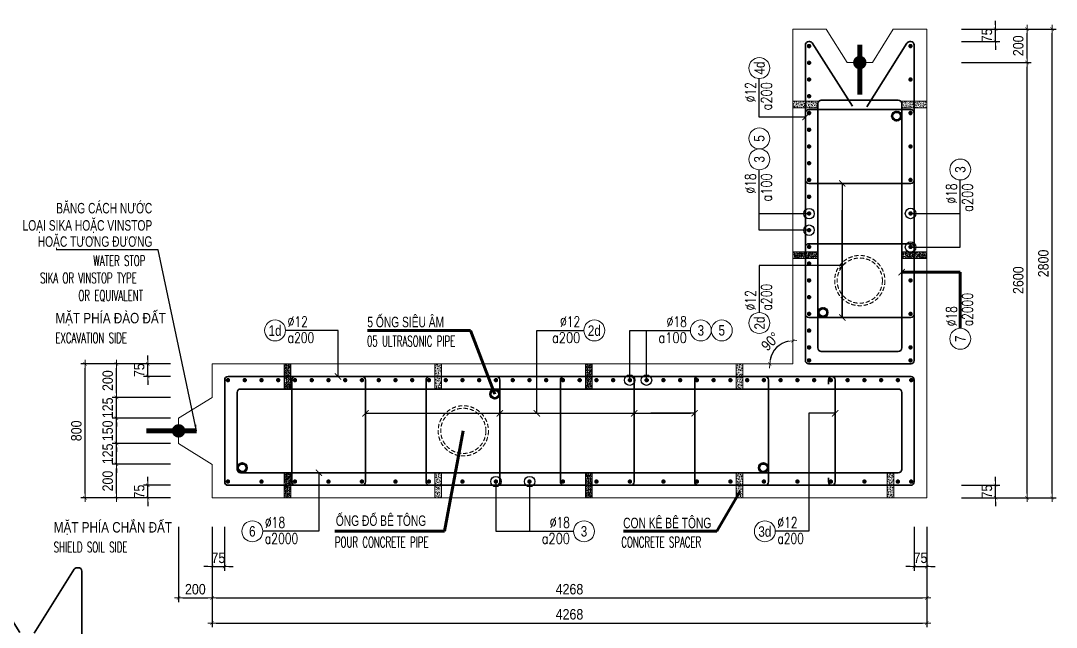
# Model space of a CAD drawing. Header units: millimetres. Extents: x -642477 to 1168880, y -27982 to 330379.
# Drawn here: x 705033 to 723584, y 77379 to 88250 of the extents above; entities that cross this region are included whole.
import ezdxf
from ezdxf.enums import TextEntityAlignment as Align

# ---------------------------------------------------------------- set-up
doc = ezdxf.new("R2010")
doc.units = ezdxf.units.MM
doc.linetypes.add('HIDDEN', pattern=[0.375, 0.25, -0.125])
doc.layers.get('0').update_dxf_attribs({"lineweight": 20})
doc.layers.get('Defpoints').update_dxf_attribs({"color": 151, "lineweight": 9})
for name, color, linetype, lineweight in [('NDC_S_BREAK-LINE', 1, 'Continuous', 15), ('NDC_S_DIAPHGRAM WALL', 3, 'Continuous', 20), ('NDC_S_DIM', 1, 'Continuous', 15), ('NDC_S_ENG TITLE', 3, 'Continuous', 20), ('NDC_S_HATCH MATERIAL', 8, 'Continuous', 13), ('NDC_S_LEADER', 1, 'Continuous', 15), ('NDC_S_LEVEL TEXT', 7, 'Continuous', 20), ('NDC_S_REBAR', 4, 'Continuous', 35), ('NDC_S_VN TEXT', 7, 'Continuous', 20)]:
    doc.layers.add(name, color=color, linetype=linetype, lineweight=lineweight)
doc.layers.add('NDC_S_REBAR DES.', color=2, linetype='Continuous')
doc.styles.add('ARIAL', font='arial.ttf', dxfattribs={"width": 0.8})
doc.styles.add('NDC_ARIAL', font='arial.ttf', dxfattribs={"width": 0.85})
doc.styles.add('NDC_DIM', font='', dxfattribs={"width": 0.75})
doc.styles.add('NDC_EN TXT', font='romans.shx', dxfattribs={"width": 0.8})
doc.styles.get('NDC_DIM').set_extended_font_data('Dotum')
doc.dimstyles.new('A1-NDC-1-25 (x3)', dxfattribs={"dimscale": 75, "dimtxt": 2.5, "dimasz": 1, "dimexe": 1, "dimexo": 0, "dimgap": 0.8, "dimtad": 1, "dimdec": 0, "dimlfac": 0.333333, "dimdsep": 46, "dimtxsty": 'NDC_ARIAL', "dimblk": 'DIMMARK', "dimcen": 49999.938995, "dimdle": 1.5, "dimclrd": 1, "dimclre": 1, "dimclrt": 3, "dimadec": 0, "dimazin": 0, "dimtfac": 1, "dimtdec": 0, "dimtix": 1, "dimtmove": 2, "dimatfit": 3, "dimfxl": 1, "dimarcsym": 0})
doc.dimstyles.new('NDC_dim_25', dxfattribs={"dimscale": 25, "dimtxt": 2.2, "dimasz": 1.5, "dimexe": 1.5, "dimexo": 2.5, "dimgap": 1, "dimtad": 1, "dimdec": 0, "dimzin": 0, "dimdsep": 46, "dimtxsty": 'NDC_DIM', "dimblk": 'DIMMARK', "dimcen": 0.09, "dimdle": 1.2, "dimclrd": 1, "dimclre": 1, "dimclrt": 3, "dimadec": 0, "dimazin": 0, "dimtfac": 1, "dimtdec": 0, "dimtix": 1, "dimtofl": 0, "dimtmove": 0, "dimatfit": 3, "dimfxl": 6, "dimfxlon": 1, "dimtolj": 1, "dimtzin": 0, "dimarcsym": 0})

# ---------------------------------------------------------------- blocks, each defined once
blk = doc.blocks.new('DIMMARK')
at = {"layer": 'NDC_S_DIM', "color": 1}
blk.add_line((-1.5, 0), (1, 0), dxfattribs=at)
at = {"layer": 'NDC_S_DIM', "color": 2, "const_width": 0.1}
blk.add_lwpolyline([(-0.424, -0.424), (0.424, 0.424)], dxfattribs=at)
blk = doc.blocks.new('Ong sieu am')
at = {"layer": 'NDC_S_HATCH MATERIAL'}
h = blk.add_hatch(dxfattribs=at)
h.set_pattern_fill('ANSI31', color=256, scale=20)
h.set_pattern_definition([(45, (0, 0), (-1.76776695, 1.76776695), [])])
h.paths.add_polyline_path([(-7119.3, 51158.9, 1), (-7179.3, 51158.9, 1)])
h.paths.add_polyline_path([(-7171.3, 51158.9, -1), (-7127.3, 51158.9, -1)], flags=16)
at = {"layer": 'NDC_S_REBAR DES.'}
for radius in [30, 22]:
    blk.add_circle((-7149.3, 51158.9), radius, dxfattribs=at)
blk = doc.blocks.new('ong do BT')
at = {"layer": 'NDC_S_HATCH MATERIAL', "linetype": 'HIDDEN', "ltscale": 100}
for radius in [150, 135]:
    blk.add_circle((-6323.7, 51237.8), radius, dxfattribs=at)
blk = doc.blocks.new('con ke BT')
at = {"layer": 'NDC_S_HATCH MATERIAL'}
h = blk.add_hatch(dxfattribs=at)
h.set_pattern_fill('AR-CONC', color=256, scale=2)
h.set_pattern_definition([(50, (0, 0), (14.3452037, -1.2550427), [1.5, -16.5]), (355, (0, 0), (-2.7750267, 15.0438427), [1.2, -13.2]), (100.451444, (1.195, -0.105), (11.570177, 13.7888), [1.274804, -14.0228422]), (46.1842, (0, 4), (21.3448266, -3.3103856), [2.25, -24.75]), (96.635635, (1.779, 3.724), (18.693239, 19.482372), [1.912207, -21.034275]), (351.184164, (0, 4), (18.693239, 19.482372), [1.8, -19.8]), (21, (2, 3), (11.938141, -8.0523778), [1.5, -16.5]), (326, (2, 3), (4.8663066, 14.503001), [1.2, -13.2]), (71.451445, (2.995, 2.329), (16.8044475, 6.450623), [1.274804, -14.0228422]), (37.5, (0, 0), (0.2431971, 6.6578771), [0, -13.04, 0, -13.4, 0, -13.25]), (7.5, (0, 0), (5.2613907, 7.8882342), [0, -7.64, 0, -12.74, 0, -5.05]), (327.5, (-4.46, 0), (10.6764487, -0.45109743), [0, -5, 0, -15.6, 0, -20.7]), (317.5, (-6.46, 0), (11.6637234, 2.0020996), [0, -6.5, 0, -10.36, 0, -14.7])])
h.paths.add_polyline_path([(-7076.9, 51430.9), (-7116.9, 51430.9), (-7116.9, 51280.9), (-7076.9, 51280.9)])
at = {"layer": 'NDC_S_BREAK-LINE'}
blk.add_lwpolyline([(-7116.9, 51430.9), (-7116.9, 51280.9), (-7076.9, 51280.9), (-7076.9, 51430.9)], close=True, dxfattribs=at)
blk = doc.blocks.new('*U1130')
at = {"layer": 'NDC_S_LEADER', "xscale": 3, "yscale": 3, "zscale": 3}
blk.add_blockref('con ke BT', (21291, -154068), dxfattribs=at)
blk = doc.blocks.new('*U1131')
at = {"layer": 'NDC_S_DIM', "color": 0, "linetype": 'ByBlock', "lineweight": -2, "transparency": 16777216}
for p in [(0, 0), (2700, 0), (5400, 0), (8100, 0)]:
    blk.add_blockref('*U1130', p, dxfattribs=at)
blk = doc.blocks.new('*U1132')
at = {"layer": 'NDC_S_LEADER', "xscale": 3, "yscale": 3, "zscale": 3}
blk.add_blockref('con ke BT', (21291, -154068), dxfattribs=at)
blk = doc.blocks.new('*U1133')
at = {"layer": 'NDC_S_DIM', "color": 0, "linetype": 'ByBlock', "lineweight": -2, "transparency": 16777216}
for p in [(0, 0), (2700, 0), (5400, 0), (8100, 0), (10800, 0)]:
    blk.add_blockref('*U1132', p, dxfattribs=at)
blk = doc.blocks.new('*U367')
blk.add_circle((-2.5, 0), 2.5)
at = {"layer": 'NDC_S_VN TEXT', "color": 3, "style": 'NDC_EN TXT', "width": 0.75}
for tag, p in [('DK1', (0.5, 0.85)), ('KC1', (0.5, -2.97))]:
    blk.add_attdef(tag, p, '', height=2.5, dxfattribs=at)
at = {"layer": 'NDC_S_VN TEXT', "color": 7, "style": 'ARIAL', "width": 0.8}
blk.add_attdef('SH2', text='', height=2.5, dxfattribs=at).set_placement((-2.5, 0), align=Align.MIDDLE)
blk = doc.blocks.new('*U366')
blk.add_circle((2.5, 0), 2.5)
at = {"layer": 'NDC_S_VN TEXT', "color": 3, "style": 'NDC_EN TXT'}
for tag, width, p in [('DK2', 0.75, (-0.85, 0.85)), ('KC2', 0.8, (-0.85, -2.97))]:
    blk.add_attdef(tag, text='', height=2.5, dxfattribs=dict(at, width=width)).set_placement(p, align=Align.RIGHT)
at = {"layer": 'NDC_S_VN TEXT', "color": 7, "style": 'ARIAL', "width": 0.8}
blk.add_attdef('SH3', text='', height=2.5, dxfattribs=at).set_placement((2.5, 0), align=Align.MIDDLE)
blk = doc.blocks.new('kata_block_THEP')
at = {"layer": 'NDC_S_REBAR', "color": 0}
for p, q in [((-0.5, 0), (0.5, 0)), ((-0.35, 0.35), (0.35, -0.35)), ((0.35, 0.35), (-0.35, -0.35)), ((0, 0.5), (0, -0.5))]:
    blk.add_line(p, q, dxfattribs=at)
at = {"layer": 'NDC_S_REBAR', "color": 0, "const_width": 0.0833}
blk.add_lwpolyline([(-0.5, 0, 1), (0.5, 0, 1), (-0.5, 0, 1)], format="xyb", dxfattribs=at)
blk = doc.blocks.new('*U1134')
at = {"layer": 'NDC_S_REBAR', "ltscale": 80, "xscale": 72, "yscale": 72, "zscale": 72}
blk.add_blockref('kata_block_THEP', (0, 0), dxfattribs=at)
blk = doc.blocks.new('*U1135')
at = {"layer": 'NDC_S_LEVEL TEXT', "color": 0, "linetype": 'ByBlock', "lineweight": -2, "transparency": 16777216}
for p in [(0, 0), (300, 0), (600, 0), (900, 0), (1200, 0), (1500, 0), (1800, 0), (2100, 0), (2400, 0), (2700, 0), (3000, 0), (3300, 0), (3600, 0), (3900, 0), (4200, 0), (4500, 0), (4800, 0), (5100, 0), (5400, 0), (5700, 0), (6000, 0), (6300, 0), (6600, 0), (6900, 0), (7200, 0), (7500, 0), (7800, 0), (8100, 0), (8400, 0), (8700, 0), (9000, 0), (9300, 0), (9600, 0), (9900, 0), (10200, 0), (10500, 0), (10800, 0), (11100, 0), (11400, 0), (11700, 0), (12000, 0)]:
    blk.add_blockref('*U1134', p, dxfattribs=at)
blk = doc.blocks.new('*U1136')
at = {"layer": 'NDC_S_REBAR', "ltscale": 80, "xscale": 72, "yscale": 72, "zscale": 72}
blk.add_blockref('kata_block_THEP', (0, 0), dxfattribs=at)
blk = doc.blocks.new('*U1137')
at = {"layer": 'NDC_S_LEVEL TEXT', "color": 0, "linetype": 'ByBlock', "lineweight": -2, "transparency": 16777216}
for p in [(0, 0), (600, 0), (1200, 0), (1800, 0), (2400, 0), (3000, 0), (3600, 0), (4200, 0), (4800, 0), (5400, 0), (6000, 0), (6600, 0), (7200, 0), (7800, 0), (8400, 0), (9000, 0), (9600, 0), (10200, 0), (10800, 0), (11400, 0), (12000, 0)]:
    blk.add_blockref('*U1136', p, dxfattribs=at)
blk = doc.blocks.new('*D1152')
at = {"layer": 'Defpoints', "color": 0, "ltscale": 100, "transparency": 16777216}
for p in [(708461, 79180), (708686, 79180), (708686, 78467)]:
    blk.add_point(p, dxfattribs=at)
at = {"layer": 'NDC_S_DIM', "color": 1, "lineweight": -2, "ltscale": 100, "transparency": 16777216}
for p, q in [((708461, 79180), (708461, 78392)), ((708686, 79180), (708686, 78392)), ((708386, 78467), (708311, 78467)), ((708461, 78467), (708686, 78467)), ((708761, 78467), (708836, 78467))]:
    blk.add_line(p, q, dxfattribs=at)
at = {"layer": 'NDC_S_DIM', "color": 1, "lineweight": -2, "ltscale": 100, "transparency": 16777216, "xscale": 75, "yscale": 75, "zscale": 75}
blk.add_blockref('DIMMARK', (708461, 78467), dxfattribs=at)
at = {"layer": 'NDC_S_DIM', "color": 1, "lineweight": -2, "ltscale": 100, "transparency": 16777216, "xscale": 75, "yscale": 75, "zscale": 75, "rotation": 180}
blk.add_blockref('DIMMARK', (708686, 78467), dxfattribs=at)
at = {"layer": 'NDC_S_DIM', "color": 3, "ltscale": 100, "transparency": 16777216, "insert": (708574, 78623), "char_height": 187.5, "attachment_point": 5, "style": 'NDC_ARIAL'}
blk.add_mtext('75', dxfattribs=at)
blk = doc.blocks.new('*D1153')
at = {"layer": 'Defpoints', "color": 0, "ltscale": 100, "transparency": 16777216}
for p in [(721039, 79180), (721264, 79180), (721264, 78467)]:
    blk.add_point(p, dxfattribs=at)
at = {"layer": 'NDC_S_DIM', "color": 1, "lineweight": -2, "ltscale": 100, "transparency": 16777216}
for p, q in [((721039, 79180), (721039, 78392)), ((721264, 79180), (721264, 78392)), ((720964, 78467), (720889, 78467)), ((721039, 78467), (721264, 78467)), ((721339, 78467), (721414, 78467))]:
    blk.add_line(p, q, dxfattribs=at)
at = {"layer": 'NDC_S_DIM', "color": 1, "lineweight": -2, "ltscale": 100, "transparency": 16777216, "xscale": 75, "yscale": 75, "zscale": 75}
blk.add_blockref('DIMMARK', (721039, 78467), dxfattribs=at)
at = {"layer": 'NDC_S_DIM', "color": 1, "lineweight": -2, "ltscale": 100, "transparency": 16777216, "xscale": 75, "yscale": 75, "zscale": 75, "rotation": 180}
blk.add_blockref('DIMMARK', (721264, 78467), dxfattribs=at)
at = {"layer": 'NDC_S_DIM', "color": 3, "ltscale": 100, "transparency": 16777216, "insert": (721151, 78623), "char_height": 187.5, "attachment_point": 5, "style": 'NDC_ARIAL'}
blk.add_mtext('75', dxfattribs=at)
blk = doc.blocks.new('*D1154')
at = {"layer": 'Defpoints', "color": 0, "ltscale": 100, "transparency": 16777216}
for p in [(707861, 79180), (708461, 79180), (708461, 77905)]:
    blk.add_point(p, dxfattribs=at)
at = {"layer": 'NDC_S_DIM', "color": 1, "lineweight": -2, "ltscale": 100, "transparency": 16777216}
for p, q in [((707861, 79180), (707861, 77830)), ((708461, 79180), (708461, 77830)), ((707936, 77905), (708386, 77905))]:
    blk.add_line(p, q, dxfattribs=at)
at = {"layer": 'NDC_S_DIM', "color": 1, "lineweight": -2, "ltscale": 100, "transparency": 16777216, "xscale": 75, "yscale": 75, "zscale": 75, "rotation": 180}
blk.add_blockref('DIMMARK', (707861, 77905), dxfattribs=at)
at = {"layer": 'NDC_S_DIM', "color": 1, "lineweight": -2, "ltscale": 100, "transparency": 16777216, "xscale": 75, "yscale": 75, "zscale": 75}
blk.add_blockref('DIMMARK', (708461, 77905), dxfattribs=at)
at = {"layer": 'NDC_S_DIM', "color": 3, "ltscale": 100, "transparency": 16777216, "insert": (708161, 78061), "char_height": 187.5, "attachment_point": 5, "style": 'NDC_ARIAL'}
blk.add_mtext('200', dxfattribs=at)
blk = doc.blocks.new('*D1155')
at = {"layer": 'Defpoints', "color": 0, "ltscale": 100, "transparency": 16777216}
for p in [(708461, 79180), (721264, 79180), (721264, 77905)]:
    blk.add_point(p, dxfattribs=at)
at = {"layer": 'NDC_S_DIM', "color": 1, "lineweight": -2, "ltscale": 100, "transparency": 16777216}
for p, q in [((708461, 79180), (708461, 77830)), ((721264, 79180), (721264, 77830)), ((708536, 77905), (721189, 77905))]:
    blk.add_line(p, q, dxfattribs=at)
at = {"layer": 'NDC_S_DIM', "color": 1, "lineweight": -2, "ltscale": 100, "transparency": 16777216, "xscale": 75, "yscale": 75, "zscale": 75, "rotation": 180}
blk.add_blockref('DIMMARK', (708461, 77905), dxfattribs=at)
at = {"layer": 'NDC_S_DIM', "color": 1, "lineweight": -2, "ltscale": 100, "transparency": 16777216, "xscale": 75, "yscale": 75, "zscale": 75}
blk.add_blockref('DIMMARK', (721264, 77905), dxfattribs=at)
at = {"layer": 'NDC_S_DIM', "color": 3, "ltscale": 100, "transparency": 16777216, "insert": (714863, 78061), "char_height": 187.5, "attachment_point": 5, "style": 'NDC_ARIAL'}
blk.add_mtext('4268', dxfattribs=at)
blk = doc.blocks.new('*D1156')
at = {"layer": 'Defpoints', "color": 0, "ltscale": 100, "transparency": 16777216}
for p in [(708461, 79180), (721264, 79180), (721264, 77455)]:
    blk.add_point(p, dxfattribs=at)
at = {"layer": 'NDC_S_DIM', "color": 1, "lineweight": -2, "ltscale": 100, "transparency": 16777216}
for p, q in [((708461, 79180), (708461, 77380)), ((721264, 79180), (721264, 77380)), ((708536, 77455), (721189, 77455))]:
    blk.add_line(p, q, dxfattribs=at)
at = {"layer": 'NDC_S_DIM', "color": 1, "lineweight": -2, "ltscale": 100, "transparency": 16777216, "xscale": 75, "yscale": 75, "zscale": 75, "rotation": 180}
blk.add_blockref('DIMMARK', (708461, 77455), dxfattribs=at)
at = {"layer": 'NDC_S_DIM', "color": 1, "lineweight": -2, "ltscale": 100, "transparency": 16777216, "xscale": 75, "yscale": 75, "zscale": 75}
blk.add_blockref('DIMMARK', (721264, 77455), dxfattribs=at)
at = {"layer": 'NDC_S_DIM', "color": 3, "ltscale": 100, "transparency": 16777216, "insert": (714863, 77611), "char_height": 187.5, "attachment_point": 5, "style": 'NDC_ARIAL'}
blk.add_mtext('4268', dxfattribs=at)
blk = doc.blocks.new('*D1157')
at = {"layer": 'Defpoints', "color": 0, "ltscale": 100, "transparency": 16777216}
for p in [(706748, 80300), (707719, 80300), (707719, 79700)]:
    blk.add_point(p, dxfattribs=at)
at = {"layer": 'NDC_S_DIM', "color": 1, "lineweight": -2, "ltscale": 100, "transparency": 16777216}
for p, q in [((707719, 80300), (706673, 80300)), ((706748, 79775), (706748, 80225)), ((707719, 79700), (706673, 79700))]:
    blk.add_line(p, q, dxfattribs=at)
at = {"layer": 'NDC_S_DIM', "color": 1, "lineweight": -2, "ltscale": 100, "transparency": 16777216, "xscale": 75, "yscale": 75, "zscale": 75}
for p, rotation in [((706748, 80300), 90), ((706748, 79700), 270)]:
    blk.add_blockref('DIMMARK', p, dxfattribs=dict(at, rotation=rotation))
at = {"layer": 'NDC_S_DIM', "color": 3, "ltscale": 100, "transparency": 16777216, "insert": (706592, 80000), "char_height": 187.5, "attachment_point": 5, "rotation": 90, "style": 'NDC_ARIAL'}
blk.add_mtext('200', dxfattribs=at)
blk = doc.blocks.new('*D1158')
at = {"layer": 'Defpoints', "color": 0, "ltscale": 100, "transparency": 16777216}
for p in [(706748, 80675), (707719, 80675), (707719, 80300)]:
    blk.add_point(p, dxfattribs=at)
at = {"layer": 'NDC_S_DIM', "color": 1, "lineweight": -2, "ltscale": 100, "transparency": 16777216}
for p, q in [((706748, 80750), (706748, 80825)), ((707719, 80675), (706673, 80675)), ((706748, 80300), (706748, 80675)), ((707719, 80300), (706673, 80300)), ((706748, 80225), (706748, 80150))]:
    blk.add_line(p, q, dxfattribs=at)
at = {"layer": 'NDC_S_DIM', "color": 1, "lineweight": -2, "ltscale": 100, "transparency": 16777216, "xscale": 75, "yscale": 75, "zscale": 75}
for p, rotation in [((706748, 80675), 270), ((706748, 80300), 90)]:
    blk.add_blockref('DIMMARK', p, dxfattribs=dict(at, rotation=rotation))
at = {"layer": 'NDC_S_DIM', "color": 3, "ltscale": 100, "transparency": 16777216, "insert": (706592, 80487), "char_height": 187.5, "attachment_point": 5, "rotation": 90, "style": 'NDC_ARIAL'}
blk.add_mtext('125', dxfattribs=at)
blk = doc.blocks.new('*D1159')
at = {"layer": 'Defpoints', "color": 0, "ltscale": 100, "transparency": 16777216}
for p in [(706748, 81125), (707719, 81125), (707719, 80675)]:
    blk.add_point(p, dxfattribs=at)
at = {"layer": 'NDC_S_DIM', "color": 1, "lineweight": -2, "ltscale": 100, "transparency": 16777216}
for p, q in [((706748, 81200), (706748, 81275)), ((707719, 81125), (706673, 81125)), ((706748, 80675), (706748, 81125)), ((707719, 80675), (706673, 80675)), ((706748, 80600), (706748, 80525))]:
    blk.add_line(p, q, dxfattribs=at)
at = {"layer": 'NDC_S_DIM', "color": 1, "lineweight": -2, "ltscale": 100, "transparency": 16777216, "xscale": 75, "yscale": 75, "zscale": 75}
for p, rotation in [((706748, 81125), 270), ((706748, 80675), 90)]:
    blk.add_blockref('DIMMARK', p, dxfattribs=dict(at, rotation=rotation))
at = {"layer": 'NDC_S_DIM', "color": 3, "ltscale": 100, "transparency": 16777216, "insert": (706592, 80900), "char_height": 187.5, "attachment_point": 5, "rotation": 90, "style": 'NDC_ARIAL'}
blk.add_mtext('150', dxfattribs=at)
blk = doc.blocks.new('*D1160')
at = {"layer": 'Defpoints', "color": 0, "ltscale": 100, "transparency": 16777216}
for p in [(706748, 81500), (707719, 81500), (707719, 81125)]:
    blk.add_point(p, dxfattribs=at)
at = {"layer": 'NDC_S_DIM', "color": 1, "lineweight": -2, "ltscale": 100, "transparency": 16777216}
for p, q in [((706748, 81575), (706748, 81650)), ((707719, 81500), (706673, 81500)), ((706748, 81125), (706748, 81500)), ((707719, 81125), (706673, 81125)), ((706748, 81050), (706748, 80975))]:
    blk.add_line(p, q, dxfattribs=at)
at = {"layer": 'NDC_S_DIM', "color": 1, "lineweight": -2, "ltscale": 100, "transparency": 16777216, "xscale": 75, "yscale": 75, "zscale": 75}
for p, rotation in [((706748, 81500), 270), ((706748, 81125), 90)]:
    blk.add_blockref('DIMMARK', p, dxfattribs=dict(at, rotation=rotation))
at = {"layer": 'NDC_S_DIM', "color": 3, "ltscale": 100, "transparency": 16777216, "insert": (706592, 81312), "char_height": 187.5, "attachment_point": 5, "rotation": 90, "style": 'NDC_ARIAL'}
blk.add_mtext('125', dxfattribs=at)
blk = doc.blocks.new('*D1161')
at = {"layer": 'Defpoints', "color": 0, "ltscale": 100, "transparency": 16777216}
for p in [(706748, 82100), (707719, 82100), (707719, 81500)]:
    blk.add_point(p, dxfattribs=at)
at = {"layer": 'NDC_S_DIM', "color": 1, "lineweight": -2, "ltscale": 100, "transparency": 16777216}
for p, q in [((707719, 82100), (706673, 82100)), ((706748, 81575), (706748, 82025)), ((707719, 81500), (706673, 81500))]:
    blk.add_line(p, q, dxfattribs=at)
at = {"layer": 'NDC_S_DIM', "color": 1, "lineweight": -2, "ltscale": 100, "transparency": 16777216, "xscale": 75, "yscale": 75, "zscale": 75}
for p, rotation in [((706748, 82100), 90), ((706748, 81500), 270)]:
    blk.add_blockref('DIMMARK', p, dxfattribs=dict(at, rotation=rotation))
at = {"layer": 'NDC_S_DIM', "color": 3, "ltscale": 100, "transparency": 16777216, "insert": (706592, 81800), "char_height": 187.5, "attachment_point": 5, "rotation": 90, "style": 'NDC_ARIAL'}
blk.add_mtext('200', dxfattribs=at)
blk = doc.blocks.new('*D1162')
at = {"layer": 'Defpoints', "color": 0, "ltscale": 100, "transparency": 16777216}
for p in [(706185, 82100), (707719, 82100), (707719, 79700)]:
    blk.add_point(p, dxfattribs=at)
at = {"layer": 'NDC_S_DIM', "color": 1, "lineweight": -2, "ltscale": 100, "transparency": 16777216}
for p, q in [((707719, 82100), (706110, 82100)), ((706185, 79775), (706185, 82025)), ((707719, 79700), (706110, 79700))]:
    blk.add_line(p, q, dxfattribs=at)
at = {"layer": 'NDC_S_DIM', "color": 1, "lineweight": -2, "ltscale": 100, "transparency": 16777216, "xscale": 75, "yscale": 75, "zscale": 75}
for p, rotation in [((706185, 82100), 90), ((706185, 79700), 270)]:
    blk.add_blockref('DIMMARK', p, dxfattribs=dict(at, rotation=rotation))
at = {"layer": 'NDC_S_DIM', "color": 3, "ltscale": 100, "transparency": 16777216, "insert": (706030, 80900), "char_height": 187.5, "attachment_point": 5, "rotation": 90, "style": 'NDC_ARIAL'}
blk.add_mtext('800', dxfattribs=at)
blk = doc.blocks.new('*D1163')
at = {"layer": 'Defpoints', "color": 0, "ltscale": 100, "transparency": 16777216}
for p in [(707310, 79925), (707719, 79925), (707719, 79700)]:
    blk.add_point(p, dxfattribs=at)
at = {"layer": 'NDC_S_DIM', "color": 1, "lineweight": -2, "ltscale": 100, "transparency": 16777216}
for p, q in [((707310, 80000), (707310, 80075)), ((707719, 79925), (707235, 79925)), ((707310, 79700), (707310, 79925)), ((707719, 79700), (707235, 79700)), ((707310, 79625), (707310, 79550))]:
    blk.add_line(p, q, dxfattribs=at)
at = {"layer": 'NDC_S_DIM', "color": 1, "lineweight": -2, "ltscale": 100, "transparency": 16777216, "xscale": 75, "yscale": 75, "zscale": 75}
for p, rotation in [((707310, 79925), 270), ((707310, 79700), 90)]:
    blk.add_blockref('DIMMARK', p, dxfattribs=dict(at, rotation=rotation))
at = {"layer": 'NDC_S_DIM', "color": 3, "ltscale": 100, "transparency": 16777216, "insert": (707155, 79812), "char_height": 187.5, "attachment_point": 5, "rotation": 90, "style": 'NDC_ARIAL'}
blk.add_mtext('75', dxfattribs=at)
blk = doc.blocks.new('*D1164')
at = {"layer": 'Defpoints', "color": 0, "ltscale": 100, "transparency": 16777216}
for p in [(707310, 82100), (707719, 82100), (707719, 81875)]:
    blk.add_point(p, dxfattribs=at)
at = {"layer": 'NDC_S_DIM', "color": 1, "lineweight": -2, "ltscale": 100, "transparency": 16777216}
for p, q in [((707310, 82175), (707310, 82250)), ((707719, 82100), (707235, 82100)), ((707310, 81875), (707310, 82100)), ((707719, 81875), (707235, 81875)), ((707310, 81800), (707310, 81725))]:
    blk.add_line(p, q, dxfattribs=at)
at = {"layer": 'NDC_S_DIM', "color": 1, "lineweight": -2, "ltscale": 100, "transparency": 16777216, "xscale": 75, "yscale": 75, "zscale": 75}
for p, rotation in [((707310, 82100), 270), ((707310, 81875), 90)]:
    blk.add_blockref('DIMMARK', p, dxfattribs=dict(at, rotation=rotation))
at = {"layer": 'NDC_S_DIM', "color": 3, "ltscale": 100, "transparency": 16777216, "insert": (707155, 81987), "char_height": 187.5, "attachment_point": 5, "rotation": 90, "style": 'NDC_ARIAL'}
blk.add_mtext('75', dxfattribs=at)
blk = doc.blocks.new('*U1122')
at = {"layer": 'NDC_S_LEADER', "xscale": 3, "yscale": 3, "zscale": 3}
blk.add_blockref('con ke BT', (21291, -154068), dxfattribs=at)
blk = doc.blocks.new('*U1123')
at = {"layer": 'NDC_S_DIM', "color": 0, "linetype": 'ByBlock', "lineweight": -2, "transparency": 16777216}
for p in [(0, 0), (2700, 0)]:
    blk.add_blockref('*U1122', p, dxfattribs=at)
blk = doc.blocks.new('*U1124')
at = {"layer": 'NDC_S_LEADER', "xscale": 3, "yscale": 3, "zscale": 3}
blk.add_blockref('con ke BT', (21291, -154068), dxfattribs=at)
blk = doc.blocks.new('*U1125')
at = {"layer": 'NDC_S_DIM', "color": 0, "linetype": 'ByBlock', "lineweight": -2, "transparency": 16777216}
for p in [(0, 0), (2700, 0)]:
    blk.add_blockref('*U1124', p, dxfattribs=at)
blk = doc.blocks.new('*U1126')
at = {"layer": 'NDC_S_REBAR', "ltscale": 80, "xscale": 72, "yscale": 72, "zscale": 72}
blk.add_blockref('kata_block_THEP', (0, 0), dxfattribs=at)
blk = doc.blocks.new('*U1127')
at = {"layer": 'NDC_S_LEVEL TEXT', "color": 0, "linetype": 'ByBlock', "lineweight": -2, "transparency": 16777216}
for p in [(0, 0), (300, 0), (600, 0), (900, 0), (1200, 0), (1500, 0), (1800, 0), (2100, 0), (2400, 0), (2700, 0), (3000, 0), (3300, 0), (3600, 0), (3900, 0), (4200, 0), (4500, 0), (4800, 0), (5100, 0), (5400, 0)]:
    blk.add_blockref('*U1126', p, dxfattribs=at)
blk = doc.blocks.new('*U1128')
at = {"layer": 'NDC_S_REBAR', "ltscale": 80, "xscale": 72, "yscale": 72, "zscale": 72}
blk.add_blockref('kata_block_THEP', (0, 0), dxfattribs=at)
blk = doc.blocks.new('*U1129')
at = {"layer": 'NDC_S_LEVEL TEXT', "color": 0, "linetype": 'ByBlock', "lineweight": -2, "transparency": 16777216}
for p in [(0, 0), (600, 0), (1200, 0), (1800, 0), (2400, 0), (3000, 0), (3600, 0), (4200, 0), (4800, 0), (5400, 0)]:
    blk.add_blockref('*U1128', p, dxfattribs=at)
blk = doc.blocks.new('*D1147')
at = {"layer": 'Defpoints', "color": 0, "ltscale": 100, "transparency": 16777216}
for p in [(721884, 79925), (722496, 79925), (721884, 79700)]:
    blk.add_point(p, dxfattribs=at)
at = {"layer": 'NDC_S_DIM', "color": 1, "lineweight": -2, "ltscale": 100, "transparency": 16777216}
for p, q in [((722496, 80000), (722496, 80075)), ((721884, 79925), (722571, 79925)), ((722496, 79700), (722496, 79925)), ((721884, 79700), (722571, 79700)), ((722496, 79625), (722496, 79550))]:
    blk.add_line(p, q, dxfattribs=at)
at = {"layer": 'NDC_S_DIM', "color": 1, "lineweight": -2, "ltscale": 100, "transparency": 16777216, "xscale": 75, "yscale": 75, "zscale": 75}
for p, rotation in [((722496, 79925), 270), ((722496, 79700), 90)]:
    blk.add_blockref('DIMMARK', p, dxfattribs=dict(at, rotation=rotation))
at = {"layer": 'NDC_S_DIM', "color": 3, "ltscale": 100, "transparency": 16777216, "insert": (722341, 79812), "char_height": 187.5, "attachment_point": 5, "rotation": 90, "style": 'NDC_ARIAL'}
blk.add_mtext('75', dxfattribs=at)
blk = doc.blocks.new('*D1148')
at = {"layer": 'Defpoints', "color": 0, "ltscale": 100, "transparency": 16777216}
for p in [(721884, 88100), (722496, 88100), (721884, 87875)]:
    blk.add_point(p, dxfattribs=at)
at = {"layer": 'NDC_S_DIM', "color": 1, "lineweight": -2, "ltscale": 100, "transparency": 16777216}
for p, q in [((722496, 88175), (722496, 88250)), ((721884, 88100), (722571, 88100)), ((722496, 87875), (722496, 88100)), ((721884, 87875), (722571, 87875)), ((722496, 87800), (722496, 87725))]:
    blk.add_line(p, q, dxfattribs=at)
at = {"layer": 'NDC_S_DIM', "color": 1, "lineweight": -2, "ltscale": 100, "transparency": 16777216, "xscale": 75, "yscale": 75, "zscale": 75}
for p, rotation in [((722496, 88100), 270), ((722496, 87875), 90)]:
    blk.add_blockref('DIMMARK', p, dxfattribs=dict(at, rotation=rotation))
at = {"layer": 'NDC_S_DIM', "color": 3, "ltscale": 100, "transparency": 16777216, "insert": (722341, 87987), "char_height": 187.5, "attachment_point": 5, "rotation": 90, "style": 'NDC_ARIAL'}
blk.add_mtext('75', dxfattribs=at)
blk = doc.blocks.new('*D1149')
at = {"layer": 'Defpoints', "color": 0, "ltscale": 100, "transparency": 16777216}
for p in [(721884, 87500), (723059, 87500), (721884, 79700)]:
    blk.add_point(p, dxfattribs=at)
at = {"layer": 'NDC_S_DIM', "color": 1, "lineweight": -2, "ltscale": 100, "transparency": 16777216}
for p, q in [((721884, 87500), (723134, 87500)), ((723059, 79775), (723059, 87425)), ((721884, 79700), (723134, 79700))]:
    blk.add_line(p, q, dxfattribs=at)
at = {"layer": 'NDC_S_DIM', "color": 1, "lineweight": -2, "ltscale": 100, "transparency": 16777216, "xscale": 75, "yscale": 75, "zscale": 75}
for p, rotation in [((723059, 87500), 90), ((723059, 79700), 270)]:
    blk.add_blockref('DIMMARK', p, dxfattribs=dict(at, rotation=rotation))
at = {"layer": 'NDC_S_DIM', "color": 3, "ltscale": 100, "transparency": 16777216, "insert": (722903, 83600), "char_height": 187.5, "attachment_point": 5, "rotation": 90, "style": 'NDC_ARIAL'}
blk.add_mtext('2600', dxfattribs=at)
blk = doc.blocks.new('*D1150')
at = {"layer": 'Defpoints', "color": 0, "ltscale": 100, "transparency": 16777216}
for p in [(721884, 88100), (723059, 88100), (721884, 87500)]:
    blk.add_point(p, dxfattribs=at)
at = {"layer": 'NDC_S_DIM', "color": 1, "lineweight": -2, "ltscale": 100, "transparency": 16777216}
for p, q in [((721884, 88100), (723134, 88100)), ((723059, 87575), (723059, 88025)), ((721884, 87500), (723134, 87500))]:
    blk.add_line(p, q, dxfattribs=at)
at = {"layer": 'NDC_S_DIM', "color": 1, "lineweight": -2, "ltscale": 100, "transparency": 16777216, "xscale": 75, "yscale": 75, "zscale": 75}
for p, rotation in [((723059, 88100), 90), ((723059, 87500), 270)]:
    blk.add_blockref('DIMMARK', p, dxfattribs=dict(at, rotation=rotation))
at = {"layer": 'NDC_S_DIM', "color": 3, "ltscale": 100, "transparency": 16777216, "insert": (722903, 87800), "char_height": 187.5, "attachment_point": 5, "rotation": 90, "style": 'NDC_ARIAL'}
blk.add_mtext('200', dxfattribs=at)
blk = doc.blocks.new('*D1151')
at = {"layer": 'Defpoints', "color": 0, "ltscale": 100, "transparency": 16777216}
for p in [(721884, 88100), (723509, 88100), (721884, 79700)]:
    blk.add_point(p, dxfattribs=at)
at = {"layer": 'NDC_S_DIM', "color": 1, "lineweight": -2, "ltscale": 100, "transparency": 16777216}
for p, q in [((721884, 88100), (723584, 88100)), ((723509, 79775), (723509, 88025)), ((721884, 79700), (723584, 79700))]:
    blk.add_line(p, q, dxfattribs=at)
at = {"layer": 'NDC_S_DIM', "color": 1, "lineweight": -2, "ltscale": 100, "transparency": 16777216, "xscale": 75, "yscale": 75, "zscale": 75}
for p, rotation in [((723509, 88100), 90), ((723509, 79700), 270)]:
    blk.add_blockref('DIMMARK', p, dxfattribs=dict(at, rotation=rotation))
at = {"layer": 'NDC_S_DIM', "color": 3, "ltscale": 100, "transparency": 16777216, "insert": (723353, 83900), "char_height": 187.5, "attachment_point": 5, "rotation": 90, "style": 'NDC_ARIAL'}
blk.add_mtext('2800', dxfattribs=at)
blk = doc.blocks.new('*D1138')
at = {"layer": 'Defpoints', "color": 0, "ltscale": 100, "transparency": 16777216}
for p in [(718864, 88100), (718658, 82456), (708461, 82100), (718864, 82100), (718864, 82100)]:
    blk.add_point(p, dxfattribs=at)
at = {"layer": 'NDC_S_DIM', "color": 1, "lineweight": -2, "ltscale": 100, "transparency": 16777216}
blk.add_arc((718864, 82100), 412, 100.4395, 169.5605, dxfattribs=at)
at = {"layer": 'NDC_S_DIM', "color": 1, "lineweight": -2, "ltscale": 100, "transparency": 16777216, "xscale": 75, "yscale": 75, "zscale": 75}
for p, rotation in [((718864, 82512), 5.219738481981321), ((718452, 82100), 264.7802613223245)]:
    blk.add_blockref('DIMMARK', p, dxfattribs=dict(at, rotation=rotation))
at = {"layer": 'NDC_S_DIM', "color": 3, "ltscale": 100, "transparency": 16777216, "insert": (718462, 82501), "char_height": 187.5, "attachment_point": 5, "rotation": 45, "style": 'NDC_ARIAL'}
blk.add_mtext('90°', dxfattribs=at)

msp = doc.modelspace()

# ---------------------------------------------------------------- linework, layer by layer
at = {"layer": 'NDC_S_DIAPHGRAM WALL', "ltscale": 0.01}
msp.add_lwpolyline([(708461.4, 79699.5), (721263.9, 79699.5), (721263.9, 88099.5), (720663.9, 88099.5), (720288.9, 87499.5), (719838.9, 87499.5), (719463.9, 88099.5), (718863.9, 88099.5), (718863.9, 82099.5), (708461.4, 82099.5), (708461.4, 81499.5), (707861.4, 81124.5), (707861.4, 80674.5), (708461.4, 80299.5)], close=True, dxfattribs=at)
for points in [[(718863.9, 88099.5), (719463.9, 88099.5), (719838.9, 87499.5), (720288.9, 87499.5), (720663.9, 88099.5), (721263.9, 88099.5)], [(708461.4, 82099.5), (708461.4, 81499.5), (707861.4, 81124.5), (707861.4, 80674.5), (708461.4, 80299.5), (708461.4, 79699.5)]]:
    msp.add_lwpolyline(points, dxfattribs=at)
at = {"layer": 'NDC_S_DIAPHGRAM WALL', "ltscale": 50, "const_width": 90}
for points in [[(720063.9, 87821.6), (720063.9, 86921.6)], [(708183.4, 80899.5), (707283.4, 80899.5)]]:
    msp.add_lwpolyline(points, dxfattribs=at)
at = {"layer": 'NDC_S_DIAPHGRAM WALL', "ltscale": 50, "const_width": 120}
for points in [[(720063.9, 87559.5, -1), (720063.9, 87439.5, -1)], [(707921.4, 80899.5, -1), (707801.4, 80899.5, -1)]]:
    msp.add_lwpolyline(points, format="xyb", close=True, dxfattribs=at)
at = {"layer": 'NDC_S_DIM'}
for centre in [(718263.9, 86140.1), (717591.2, 82699.5)]:
    msp.add_circle(centre, 187.5, dxfattribs=at)
at = {"layer": 'NDC_S_REBAR'}
for points in [[(720189.6, 86703.9), (720906.5, 87846.3, -0.2585925), (720957.4, 87874.5), (720978.9, 87874.5, -0.4142136), (721038.9, 87814.5), (721038.9, 82159.5, -0.4142136), (720978.9, 82099.5), (720968.2, 82099.5), (719156.8, 82099.5), (719148.9, 82099.5, -0.4142136), (719088.9, 82159.5), (719088.9, 87814.5, -0.4142136), (719148.9, 87874.5), (719164.7, 87874.5, -0.2239077), (719211, 87852.7), (719931.9, 86715.1)], [(719502, 81738.6), (719502, 81814.5, -0.4142136), (719562, 81874.5, -0.4142136), (719622, 81814.5), (719622, 79984.5, -0.4142136), (719562, 79924.5, -0.4142136), (719502, 79984.5), (719502, 80060.4)], [(705276.1, 77277.1), (705993, 78419.5, -0.2585925), (706043.9, 78447.7), (706065.4, 78447.7, -0.4142136), (706125.4, 78387.7), (706125.4, 72732.7, -0.4142136), (706065.4, 72672.7), (706054.6, 72672.7), (704243.3, 72672.7), (704235.4, 72672.7, -0.4142136), (704175.4, 72732.7), (704175.4, 78387.7, -0.4142136), (704235.4, 78447.7), (704251.1, 78447.7, -0.2239077), (704297.4, 78425.9), (705018.3, 77288.3)]]:
    msp.add_lwpolyline(points, format="xyb", dxfattribs=at)
for points in [[(719313.9, 82384.5), (719313.9, 86764.5, -0.4142136), (719373.9, 86824.5), (720753.9, 86824.5, -0.4142136), (720813.9, 86764.5), (720813.9, 82384.5, -0.4142136), (720753.9, 82324.5), (719373.9, 82324.5, -0.4142136)], [(719088.9, 85395.1), (719088.9, 86596.4, -0.4142136), (719148.9, 86656.4), (720978.9, 86656.4, -0.4142136), (721038.9, 86596.4), (721038.9, 85395.1, -0.4142136), (720978.9, 85335.1), (719148.9, 85335.1, -0.4142136)], [(719088.9, 82991.5), (719088.9, 84192.8, -0.4142136), (719148.9, 84252.8), (720978.9, 84252.8, -0.4142136), (721038.9, 84192.8), (721038.9, 82991.5, -0.4142136), (720978.9, 82931.5), (719148.9, 82931.5, -0.4142136)], [(708746.4, 81874.5, 0.4142136), (708686.4, 81814.5), (708686.4, 79984.5, 0.4142136), (708746.4, 79924.5), (708746.4, 79924.5), (720978.9, 79924.5, 0.4142136), (721038.9, 79984.5), (721038.9, 81814.5, 0.4142136), (720978.9, 81874.5)], [(709948.3, 81874.5), (711149.6, 81874.5, -0.4142136), (711209.6, 81814.5), (711209.6, 79984.5, -0.4142136), (711149.6, 79924.5), (709948.3, 79924.5, -0.4142136), (709888.3, 79984.5), (709888.3, 81814.5, -0.4142136)], [(712354.3, 81874.5), (713555.6, 81874.5, -0.4142136), (713615.6, 81814.5), (713615.6, 79984.5, -0.4142136), (713555.6, 79924.5), (712354.3, 79924.5, -0.4142136), (712294.3, 79984.5), (712294.3, 81814.5, -0.4142136)], [(714760.3, 81874.5), (715961.6, 81874.5, -0.4142136), (716021.6, 81814.5), (716021.6, 79984.5, -0.4142136), (715961.6, 79924.5), (714760.3, 79924.5, -0.4142136), (714700.3, 79984.5), (714700.3, 81814.5, -0.4142136)], [(717165.7, 81874.5), (718367, 81874.5, -0.4142136), (718427, 81814.5), (718427, 79984.5, -0.4142136), (718367, 79924.5), (717165.7, 79924.5, -0.4142136), (717105.7, 79984.5), (717105.7, 81814.5, -0.4142136)], [(708971.4, 81649.5), (720753.9, 81649.5, -0.4142136), (720813.9, 81589.5), (720813.9, 80209.5, -0.4142136), (720753.9, 80149.5), (708971.4, 80149.5, -0.4142136), (708911.4, 80209.5), (708911.4, 81589.5, -0.4142136)]]:
    msp.add_lwpolyline(points, format="xyb", close=True, dxfattribs=at)

# ---------------------------------------------------------------- block references
at = {"layer": 'NDC_S_DIM', "ltscale": 80, "xscale": 75, "yscale": 75, "zscale": 75, "rotation": 90}
for name, p, values in [('*U366', (718263.9, 87213.3), {'SH3': '4d', 'DK2': '%%c12', 'KC2': 'a200'}), ('*U366', (718263.9, 85577.6), {'SH3': '3', 'DK2': '%%C18', 'KC2': 'a100'}), ('*U366', (721863.9, 85395), {'SH3': '3', 'DK2': '%%C18', 'KC2': 'a200'}), ('*U367', (718263.9, 83019.9), {'SH2': '2d', 'DK1': '%%c12', 'KC1': 'a200'}), ('*U367', (721863.9, 82736.9), {'SH2': '7', 'DK1': '%%C18', 'KC1': 'a2000'})]:
    msp.add_blockref(name, p, dxfattribs=at).add_auto_attribs(values)
at = {"layer": 'NDC_S_DIM', "xscale": -1, "rotation": 90}
for name, p in [('*U1123', (719088.9, 86749.5)), ('*U1125', (721038.9, 86749.5))]:
    msp.add_blockref(name, p, dxfattribs=at)
at = {"layer": 'NDC_S_DIM', "ltscale": 80, "xscale": 75, "yscale": 75, "zscale": 75}
for name, p, values in [('*U367', (709776.7, 82699.5), {'SH2': '1d', 'DK1': '%%c12', 'KC1': 'a200'}), ('*U366', (715120.9, 82699.5), {'SH3': '2d', 'DK2': '%%c12', 'KC2': 'a200'}), ('*U366', (717028.7, 82699.5), {'SH3': '3', 'DK2': '%%C18', 'KC2': 'a100'}), ('*U367', (709369.4, 79099.5), {'SH2': '6', 'DK1': '%%C18', 'KC1': 'a2000'}), ('*U366', (714935.9, 79099.5), {'SH3': '3', 'DK2': '%%C18', 'KC2': 'a200'}), ('*U367', (718550, 79099.5), {'SH2': '3d', 'DK1': '%%c12', 'KC1': 'a200'})]:
    msp.add_blockref(name, p, dxfattribs=at).add_auto_attribs(values)
at = {"layer": 'NDC_S_DIM'}
for name, p in [('*U1131', (709810.8, 81874.5)), ('*U1133', (709810.8, 79924.5))]:
    msp.add_blockref(name, p, dxfattribs=at)
at = {"layer": 'NDC_S_LEADER', "xscale": 3, "yscale": 3, "zscale": 3, "rotation": 90}
for name, p in [('Ong sieu am', (874200.5, 107989)), ('ong do BT', (873777.4, 102563.4)), ('Ong sieu am', (872880.5, 104469.4))]:
    msp.add_blockref(name, p, dxfattribs=at)
at = {"layer": 'NDC_S_LEADER', "xscale": 3, "yscale": 3, "zscale": 3}
for name, p in [('Ong sieu am', (734973.5, -71917)), ('ong do BT', (731932.6, -72813.9)), ('Ong sieu am', (730449.2, -73237)), ('Ong sieu am', (739784.9, -73237))]:
    msp.add_blockref(name, p, dxfattribs=at)
at = {"layer": 'NDC_S_LEVEL TEXT', "xscale": -1, "rotation": 90}
msp.add_blockref('*U1127', (719154.9, 87795.7), dxfattribs=at)
at = {"layer": 'NDC_S_LEVEL TEXT', "extrusion": (0, 0, -1), "xscale": -1, "zscale": -1, "rotation": 90}
msp.add_blockref('*U1129', (-720972.9, 87795.7), dxfattribs=at)
at = {"layer": 'NDC_S_LEVEL TEXT'}
msp.add_blockref('*U1135', (708745.8, 81808.5), dxfattribs=at)
at = {"layer": 'NDC_S_LEVEL TEXT', "extrusion": (0, 0, -1), "zscale": -1, "rotation": 180}
msp.add_blockref('*U1137', (-708745.8, 79990.5), dxfattribs=at)
at = {"layer": 'NDC_S_REBAR', "ltscale": 80, "xscale": -72.00000000000001, "yscale": 72.00000000000001, "zscale": 72, "rotation": 90}
for p in [(719154.9, 82162.7), (720972.9, 82162.7), (720986.1, 81808.5), (720983.9, 79990.5)]:
    msp.add_blockref('kata_block_THEP', p, dxfattribs=at)

# ---------------------------------------------------------------- texts
at = {"layer": 'NDC_S_ENG TITLE', "style": 'NDC_EN TXT', "width": 0.6}
for s, p in [('WATER STOP', (706334.9, 83948)), ('SIKA OR VINSTOP TYPE', (705381.3, 83639.4)), ('OR EQUIVALENT', (706067, 83325.9)), ('EXCAVATION SIDE', (705653.9, 82565.1)), ('05 ULTRASONIC PIPE', (711234.7, 82505.8)), ('SHIELD SOIL SIDE', (705624.7, 78816.6)), ('POUR CONCRETE PIPE', (710660.9, 78905.8)), ('CONCRETE SPACER', (715791.2, 78905.8))]:
    msp.add_text(s, height=187.5, dxfattribs=at).set_placement(p, align=Align.MIDDLE_LEFT)
at = {"layer": 'NDC_S_LEVEL TEXT', "style": 'NDC_ARIAL'}
for s, width, p in [('BĂNG CÁCH NƯỚC', 0.7, (705668.9, 84890.1)), ('LOẠI SIKA HOẶC VINSTOP', 0.7, (705066.2, 84581.5)), ('HOẶC TƯƠNG ĐƯƠNG', 0.7, (705337.8, 84292.1)), ('MẶT PHÍA ĐÀO ĐẤT', 0.8, (705653.9, 82919.8)), ('5 ỐNG SIÊU ÂM', 0.7, (711242, 82850)), ('ỐNG ĐỔ BÊ TÔNG', 0.7, (710677.7, 79290)), ('MẶT PHÍA CHẮN ĐẤT', 0.8, (705624.7, 79171.3)), ('CON KÊ BÊ TÔNG', 0.7, (715825.1, 79248.7))]:
    msp.add_text(s, height=187.5, dxfattribs=dict(at, width=width)).set_placement(p, align=Align.MIDDLE_LEFT)
at = {"layer": 'NDC_S_VN TEXT', "color": 7, "style": 'ARIAL', "width": 0.8}
msp.add_text('5', height=187.5, rotation=90, dxfattribs=at).set_placement((718263.9, 86140.1), align=Align.MIDDLE)
msp.add_text('5', height=187.5, dxfattribs=at).set_placement((717591.2, 82699.5), align=Align.MIDDLE)

# ---------------------------------------------------------------- dimensions: what is measured, and where the dimension line sits
at = {"layer": 'NDC_S_DIM', "ltscale": 100}
for base, p1, p2, picture, middle in [((722496.1, 88099.5), (721883.6, 87874.5), (721883.6, 88099.5), '*D1148', (722340.8, 87987)), ((723058.6, 88099.5), (721883.6, 87499.5), (721883.6, 88099.5), '*D1150', (722902.9, 87799.5)), ((723508.6, 88099.5), (721883.6, 79699.5), (721883.6, 88099.5), '*D1151', (723352.9, 83899.5)), ((723058.6, 87499.5), (721883.6, 79699.5), (721883.6, 87499.5), '*D1149', (722902.9, 83599.5)), ((707310.5, 82099.5), (707719.4, 81874.5), (707719.4, 82099.5), '*D1164', (707155.1, 81987)), ((706185.5, 82099.5), (707719.4, 79699.5), (707719.4, 82099.5), '*D1162', (706029.7, 80899.5)), ((706748, 82099.5), (707719.4, 81499.5), (707719.4, 82099.5), '*D1161', (706592.2, 81799.5)), ((706748, 81499.5), (707719.4, 81124.5), (707719.4, 81499.5), '*D1160', (706592.2, 81312)), ((706748, 81124.5), (707719.4, 80674.5), (707719.4, 81124.5), '*D1159', (706592.2, 80899.5)), ((706748, 80674.5), (707719.4, 80299.5), (707719.4, 80674.5), '*D1158', (706592.2, 80487)), ((706748, 80299.5), (707719.4, 79699.5), (707719.4, 80299.5), '*D1157', (706592.2, 79999.5)), ((707310.5, 79924.5), (707719.4, 79699.5), (707719.4, 79924.5), '*D1163', (707155.1, 79812)), ((722496.1, 79924.5), (721883.6, 79699.5), (721883.6, 79924.5), '*D1147', (722340.8, 79812))]:
    dim = msp.add_linear_dim(base=base, p1=p1, p2=p2, angle=90, dimstyle='A1-NDC-1-25 (x3)', dxfattribs=at)
    dim.commit()
    dim.dimension.update_dxf_attribs({"geometry": picture, "text_midpoint": middle})
dim = msp.add_angular_dim_2l(base=(718657.8, 82456.5), line1=((718863.9, 88099.5), (718863.9, 82099.5)), line2=((718863.9, 82099.5), (708461.4, 82099.5)), dimstyle='A1-NDC-1-25 (x3)', dxfattribs=at)
dim.commit()
dim.dimension.update_dxf_attribs({"geometry": '*D1138', "text_midpoint": (718462.3, 82501.1)})
for base, p1, p2, picture, middle in [((708461.4, 77904.8), (707861.4, 79179.5), (708461.4, 79179.5), '*D1154', (708161.4, 78060.6)), ((708686.4, 78467.3), (708461.4, 79179.5), (708686.4, 79179.5), '*D1152', (708573.9, 78622.7)), ((721263.9225, 77904.8339), (708461.3698, 79179.5387), (721263.9225, 79179.5387), '*D1155', (714862.6461, 78060.5664)), ((721263.9225, 77454.8339), (708461.3698, 79179.5387), (721263.9225, 79179.5387), '*D1156', (714862.6461, 77610.5664)), ((721263.9, 78467.3), (721038.9, 79179.5), (721263.9, 79179.5), '*D1153', (721151.4, 78622.7))]:
    dim = msp.add_linear_dim(base=base, p1=p1, p2=p2, dimstyle='A1-NDC-1-25 (x3)', dxfattribs=at)
    dim.commit()
    dim.dimension.update_dxf_attribs({"geometry": picture, "text_midpoint": middle})

# ---------------------------------------------------------------- leaders
at = {"layer": 'NDC_S_LEADER'}
for points, override in [([(719088.9, 86522.9), (718263.9, 86522.9), (718263.9, 87213.3)], {"dimasz": 4.5, "dimldrblk": 'ArchTick'}), ([(719154.9, 84791.2), (718263.9, 84791.2), (718263.9, 85577.6)], {"dimasz": 7.5, "dimldrblk": 'DotBlank'}), ([(719154.9, 84495.7), (718263.9, 84495.7), (718263.9, 85577.6)], {"dimasz": 7.5, "dimldrblk": 'DotBlank'}), ([(719749.7, 85334.2), (719749.7, 82931.5)], {"dimasz": 4.5, "dimldrblk": 'ArchTick'}), ([(719749.7, 85334.2), (719749.7, 83894.8)], {"dimasz": 4.5, "dimldrblk": 'ArchTick'}), ([(720972.9, 84192.4), (721863.9, 84192.4), (721863.9, 85395)], {"dimasz": 7.5, "dimldrblk": 'DotBlank'}), ([(720972.9, 84795.7), (721863.9, 84795.7), (721863.9, 85395)], {"dimasz": 7.5, "dimldrblk": 'DotBlank'}), ([(719749.7, 82931.5), (719749.7, 84853.7)], {"dimasz": 4.5, "dimldrblk": 'ArchTick'}), ([(708183.4, 80899.5), (707492.2, 84141.7), (705669.8, 84141.7)], {"dimasz": 4.5}), ([(719749.7, 83861.6), (718263.9, 83861.6), (718263.9, 83019.9)], {"dimasz": 4.5, "dimldrblk": 'ArchTick'}), ([(720813.9, 83742.7), (721863.9, 83742.7), (721863.9, 82736.9)], {"dimasz": 4.5, "dimldrblk": 'ArchTick', "dimlwd": 65533}), ([(710718, 81874.5), (710718, 82699.5), (709776.7, 82699.5)], {"dimasz": 4.5, "dimldrblk": 'ArchTick'}), ([(713525.6, 81559.5), (713089.9, 82699.5), (711242.9, 82699.5)], {"dimasz": 4.5, "dimlwd": 65533}), ([(714279.2, 81213.8), (714279.2, 82699.5), (715120.9, 82699.5)], {"dimasz": 4.5, "dimldrblk": 'ArchTick'}), ([(715941.9, 81808.5), (715941.9, 82699.5), (717028.7, 82699.5)], {"dimasz": 7.5, "dimldrblk": 'DotBlank'}), ([(716242.2, 81808.5), (716242.2, 82699.5), (717028.7, 82699.5)], {"dimasz": 7.5, "dimldrblk": 'DotBlank'}), ([(711209.6, 81213.8), (717033.7, 81213.8)], {"dimasz": 4.5, "dimldrblk": 'ArchTick'}), ([(713615.6, 81213.8), (717033.7, 81213.8)], {"dimasz": 4.5, "dimldrblk": 'ArchTick'}), ([(716021.6, 81213.8), (717033.7, 81213.8)], {"dimasz": 4.5, "dimldrblk": 'ArchTick'}), ([(717105.7, 81213.8), (716317.7, 81213.8)], {"dimasz": 4.5, "dimldrblk": 'ArchTick'}), ([(719622, 81213.8), (719148.3, 81213.8)], {"dimasz": 4.5, "dimldrblk": 'ArchTick'}), ([(719148.3, 81213.8), (719148.3, 79099.5), (718550, 79099.5)], {"dimasz": 7.5, "dimldrblk": 'None'}), ([(712961.4, 80899.5), (712625, 79099.5), (710661.8, 79099.5)], {"dimasz": 4.5, "dimlwd": 65533}), ([(710375.2, 80149.5), (710375.2, 79099.5), (709369.4, 79099.5)], {"dimasz": 4.5, "dimldrblk": 'ArchTick'}), ([(713545.8, 79990.5), (713545.8, 79099.5), (714935.9, 79099.5)], {"dimasz": 7.5, "dimldrblk": 'DotBlank'}), ([(714149.4, 79990.5), (714149.4, 79099.5), (714935.9, 79099.5)], {"dimasz": 7.5, "dimldrblk": 'DotBlank'}), ([(717918.7, 79820.3), (717502.7, 79099.5), (715830.6, 79099.5)], {"dimasz": 4.5, "dimlwd": 65533})]:
    msp.add_leader(points, dimstyle='NDC_dim_25', override=override, dxfattribs=at)

doc.saveas('drawing.dxf')
